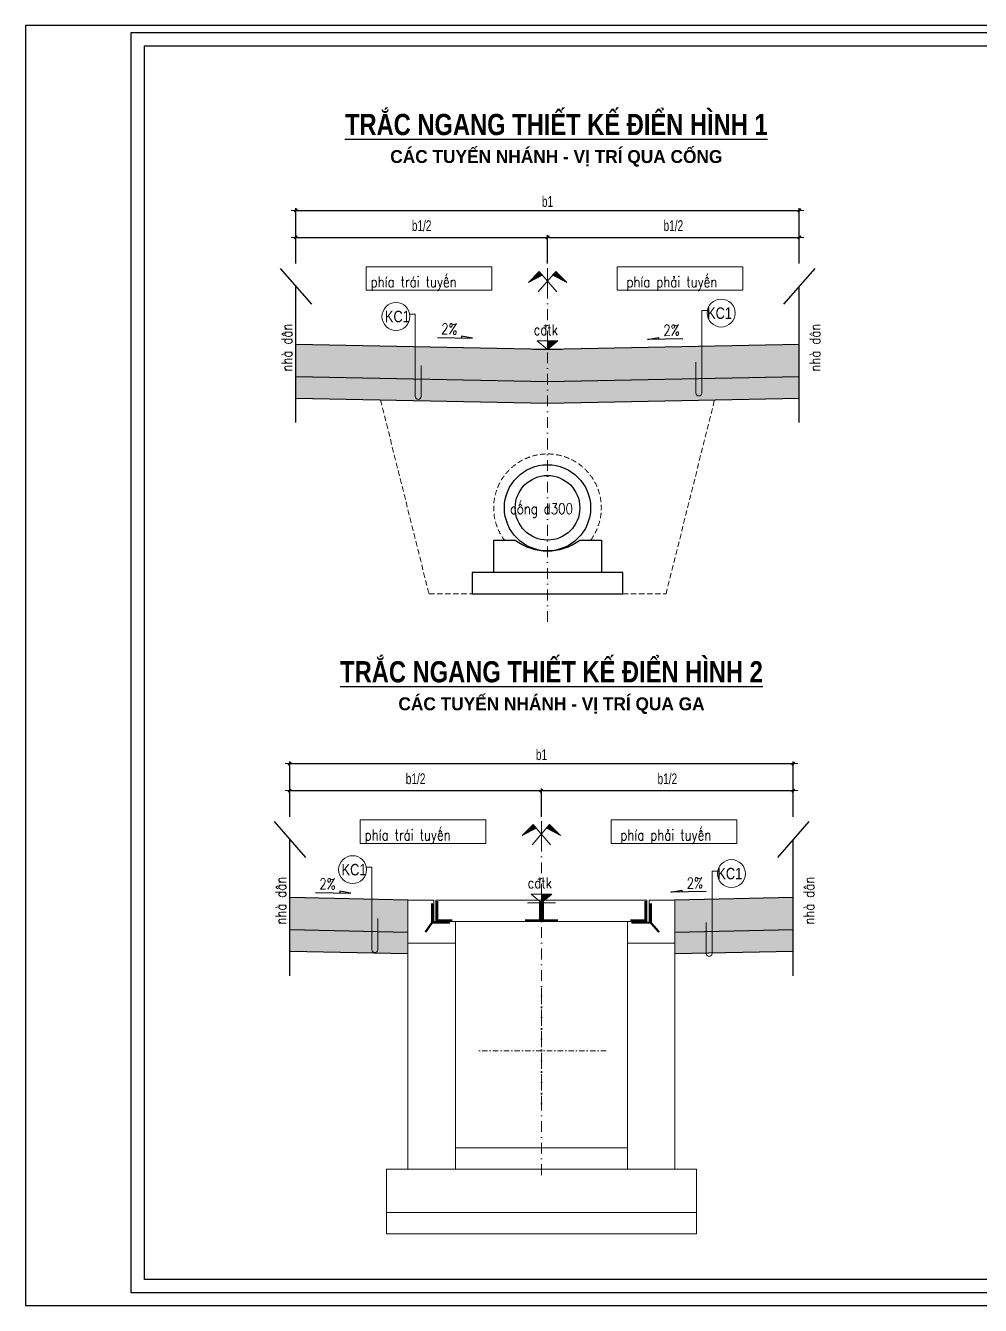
# Model space of a CAD drawing. Header units: millimetres. Extents: x -100840 to -70225, y 7053 to 16989.
# Drawn here: x -100840 to -96406, y 7053 to 12994 of the extents above; entities that cross this region are included whole.
import ezdxf
from ezdxf.enums import TextEntityAlignment as Align

# ---------------------------------------------------------------- set-up
doc = ezdxf.new("R2010")
doc.units = ezdxf.units.MM
doc.header["$MEASUREMENT"] = 0
doc.linetypes.add('DASHDOT', pattern=[1, 0.5, -0.25, 0, -0.25])
doc.linetypes.add('HIDDEN', pattern=[0.375, 0.25, -0.125])
for name, color, linetype in [('ENTTNTHIETKE1', 2, 'Continuous'), ('KHUNGTEN', 5, 'Continuous'), ('NOI', 4, 'Continuous'), ('thep', 2, 'Continuous')]:
    doc.layers.add(name, color=color, linetype=linetype)
for name, color, linetype, lineweight in [('LC Dim', 8, 'Continuous', 18), ('LC Hatch', 252, 'Continuous', 9), ('LC ISO', 153, 'Continuous', 13), ('LC MANH DUT', 35, 'HIDDEN', 5), ('LC Net dam 1', 30, 'Continuous', 30), ('LC Net manh', 239, 'Continuous', 5), ('LC Net thay', 7, 'Continuous', 25), ('LC Net truc', 79, 'DASHDOT', 13), ('LC Text1', 3, 'Continuous', 20), ('LC Text2', 7, 'Continuous', 25), ('THEPDOC', 1, 'Continuous', 40)]:
    doc.layers.add(name, color=color, linetype=linetype, lineweight=lineweight)
doc.styles.add('General text 2', font='arial.ttf')
doc.styles.add('HOATBIF', font='hoatbif.shx', dxfattribs={"width": 0.7})
doc.styles.add('LC 1', font='')
doc.styles.add('LC 3', font='vnsimli.shx', dxfattribs={"width": 0.75})
doc.styles.add('LC3', font='', dxfattribs={"width": 0.8})
doc.styles.add('T1', font='Vnsimli.shx', dxfattribs={"width": 0.8})
doc.styles.get('LC 1').set_extended_font_data('.VnAvantH', bold=True)
doc.styles.get('LC3').set_extended_font_data('.VnArialH', bold=True)
doc.dimstyles.new('1-100(1-25)', dxfattribs={"dimscale": 25, "dimtxt": 2.5, "dimasz": 0.35, "dimexe": 0.5, "dimexo": 0, "dimgap": 0.8, "dimtad": 1, "dimdec": 0, "dimzin": 0, "dimdsep": 46, "dimtxsty": 'HOATBIF', "dimblk1": 'DOT', "dimblk2": 'DOT', "dimsah": 1, "dimcen": -1, "dimdle": 1, "dimclrd": 256, "dimclre": 256, "dimclrt": 4, "dimadec": 3, "dimazin": 2, "dimtfac": 0.333333, "dimtdec": 0, "dimtix": 1, "dimtmove": 2, "dimatfit": 3, "dimldrblk": 'DOT', "dimfxl": 1, "dimtvp": 0.833333, "dimtolj": 1, "dimtzin": 0, "dimarcsym": 0})

# ---------------------------------------------------------------- blocks, each defined once
blk = doc.blocks.new('khung vpn')
at = {"layer": 'Defpoints'}
for p, q in [((52556.46, -4195.446), (52498.758, -4195.446)), ((52498.758, -4195.446), (52498.758, -4235.276)), ((52498.758, -4235.276), (52556.46, -4235.276))]:
    blk.add_line(p, q, dxfattribs=at)
at = {"layer": 'KHUNGTEN'}
blk.add_lwpolyline([(52556.243, -4234.885), (52502.048, -4234.885), (52502.048, -4195.662), (52556.243, -4195.662)], close=True, dxfattribs=at)
at = {"layer": 'thep'}
blk.add_lwpolyline([(52555.832, -4234.474), (52502.459, -4234.474), (52502.459, -4196.073), (52555.832, -4196.073)], close=True, dxfattribs=at)
blk = doc.blocks.new('DXicon')
at = {"layer": 'LC Hatch', "ltscale": 50}
for points in [[(-1.15, 4.39), (-1.9, 5.26), (-4.45, 2.69)], [(4.45, 2.69), (1.9, 5.26), (1.15, 4.39)]]:
    blk.add_hatch(color=252, dxfattribs=at).paths.add_polyline_path(points)
at = {"layer": 'LC Net manh', "color": 8, "ltscale": 50}
for p, q in [((0, 0.04), (0, 6.04)), ((-1.9, 5.26), (-4.45, 2.69)), ((-4.45, 2.69), (-1.15, 4.39)), ((-2.13, 0.57), (1.9, 5.26)), ((2.13, 0.57), (-1.9, 5.26)), ((4.45, 2.69), (1.15, 4.39)), ((1.9, 5.26), (4.45, 2.69))]:
    blk.add_line(p, q, dxfattribs=at)
blk = doc.blocks.new('Caodo1')
at = {"layer": 'LC Text1'}
blk.add_hatch(color=4, dxfattribs=at).paths.add_polyline_path([(0, 200), (0, 0), (243, 200)])
at = {"layer": 'LC Text1', "color": 4}
for p, q in [((324, 0), (-324, 0)), ((0, 0), (0, 200))]:
    blk.add_line(p, q, dxfattribs=at)
blk.add_lwpolyline([(-243, 200), (243, 200), (0, 0), (0, 0)], close=True, dxfattribs=at)
at = {"layer": 'LC Text1', "color": 4, "style": 'T1', "width": 0.8}
blk.add_attdef('%%P0,00', text='', height=250, dxfattribs=at).set_placement((-39, 460), align=Align.MIDDLE_CENTER)
blk = doc.blocks.new('DOT')
at = {"layer": 'LC Dim'}
blk.add_line((-3, 0), (3, 0), dxfattribs=at)
at = {"layer": 'LC Dim', "color": 4}
blk.add_line((-1, -1), (1, 1), dxfattribs=at)
blk.add_lwpolyline([(0.5, 1), (-1, -0.5), (-0.5, -1), (1, 0.5)], close=True, dxfattribs=at)
blk = doc.blocks.new('*D61')
at = {"layer": 'Defpoints', "color": 0, "transparency": 16777216}
for p in [(-98416.4, 12010.8), (-99585.4, 11888.8), (-98416.4, 11888.8)]:
    blk.add_point(p, dxfattribs=at)
at = {"layer": 'LC Dim', "lineweight": -2, "transparency": 16777216}
for p, q in [((-99585.4, 11888.8), (-99585.4, 12020.8)), ((-99578.4, 12010.8), (-98423.4, 12010.8)), ((-98416.4, 11888.8), (-98416.4, 12020.8))]:
    blk.add_line(p, q, dxfattribs=at)
at = {"layer": 'LC Dim', "lineweight": -2, "transparency": 16777216, "xscale": 7, "yscale": 7, "zscale": 7, "rotation": 180}
blk.add_blockref('DOT', (-99585.4, 12010.8), dxfattribs=at)
at = {"layer": 'LC Dim', "lineweight": -2, "transparency": 16777216, "xscale": 7, "yscale": 7, "zscale": 7}
blk.add_blockref('DOT', (-98416.4, 12010.8), dxfattribs=at)
at = {"layer": 'LC Dim', "color": 4, "transparency": 16777216, "insert": (-99000.9, 12064.9), "char_height": 50, "attachment_point": 5, "style": 'HOATBIF'}
blk.add_mtext('\\A1;b1/2', dxfattribs=at)
blk = doc.blocks.new('_Dot')
at = {"color": 0, "linetype": 'ByBlock', "lineweight": -2}
blk.add_line((-0.5, 0), (-1, 0), dxfattribs=at)
at = {"color": 0, "linetype": 'ByBlock', "const_width": 0.5}
blk.add_lwpolyline([(-0.25, 0, 1), (0.25, 0, 1)], format="xyb", close=True, dxfattribs=at)
blk = doc.blocks.new('*D62')
at = {"layer": 'Defpoints', "color": 0, "transparency": 16777216}
for p in [(-97247.4, 12010.8), (-98416.4, 11888.8), (-97247.4, 11888.8)]:
    blk.add_point(p, dxfattribs=at)
at = {"layer": 'LC Dim', "lineweight": -2, "transparency": 16777216}
for p, q in [((-98416.4, 11888.8), (-98416.4, 12020.8)), ((-98409.4, 12010.8), (-97254.4, 12010.8)), ((-97247.4, 11888.8), (-97247.4, 12020.8))]:
    blk.add_line(p, q, dxfattribs=at)
at = {"layer": 'LC Dim', "lineweight": -2, "transparency": 16777216, "xscale": 7, "yscale": 7, "zscale": 7, "rotation": 180}
blk.add_blockref('DOT', (-98416.4, 12010.8), dxfattribs=at)
at = {"layer": 'LC Dim', "lineweight": -2, "transparency": 16777216, "xscale": 7, "yscale": 7, "zscale": 7}
blk.add_blockref('DOT', (-97247.4, 12010.8), dxfattribs=at)
at = {"layer": 'LC Dim', "color": 4, "transparency": 16777216, "insert": (-97831.9, 12064.9), "char_height": 50, "attachment_point": 5, "style": 'HOATBIF'}
blk.add_mtext('\\A1;b1/2', dxfattribs=at)
blk = doc.blocks.new('*D63')
at = {"layer": 'Defpoints', "color": 0, "transparency": 16777216}
for p in [(-97247.4, 12135.8), (-99585.4, 11888.8), (-97247.4, 11888.8)]:
    blk.add_point(p, dxfattribs=at)
at = {"layer": 'LC Dim', "lineweight": -2, "transparency": 16777216}
for p, q in [((-99585.4, 11888.8), (-99585.4, 12145.8)), ((-99578.4, 12135.8), (-97254.4, 12135.8)), ((-97247.4, 11888.8), (-97247.4, 12145.8))]:
    blk.add_line(p, q, dxfattribs=at)
at = {"layer": 'LC Dim', "lineweight": -2, "transparency": 16777216, "xscale": 7, "yscale": 7, "zscale": 7, "rotation": 180}
blk.add_blockref('DOT', (-99585.4, 12135.8), dxfattribs=at)
at = {"layer": 'LC Dim', "lineweight": -2, "transparency": 16777216, "xscale": 7, "yscale": 7, "zscale": 7}
blk.add_blockref('DOT', (-97247.4, 12135.8), dxfattribs=at)
at = {"layer": 'LC Dim', "color": 4, "transparency": 16777216, "insert": (-98416.4, 12176.8), "char_height": 50, "attachment_point": 5, "style": 'HOATBIF'}
blk.add_mtext('\\A1;b1', dxfattribs=at)
blk = doc.blocks.new('*U5')
at = {"layer": 'LC ISO'}
blk.add_circle((0, 0), 4.25, dxfattribs=at)
at = {"layer": 'LC Text1', "style": 'General text 2', "width": 0.8, "flags": 8}
blk.add_attdef('SYMBOL', text='', height=3.5, dxfattribs=at).set_placement((0, 0), align=Align.MIDDLE_CENTER)
blk = doc.blocks.new('TIEUDE1')
at = {"layer": 'LC Text2', "color": 7, "style": 'LC 1'}
blk.add_attdef('TIªU§Ò', text='', height=5, dxfattribs=at).set_placement((0, 0), align=Align.BOTTOM_CENTER)
blk.add_attdef('TL', text='', height=3, dxfattribs=at).set_placement((0, -2), align=Align.TOP_CENTER)
blk = doc.blocks.new('*D64')
at = {"layer": 'Defpoints', "color": 0, "transparency": 16777216}
for p in [(-98444.4, 9443.4), (-99613.4, 9321.4), (-98444.4, 9321.4)]:
    blk.add_point(p, dxfattribs=at)
at = {"layer": 'LC Dim', "lineweight": -2, "transparency": 16777216}
for p, q in [((-99613.4, 9321.4), (-99613.4, 9453.4)), ((-98444.4, 9321.4), (-98444.4, 9453.4)), ((-99606.4, 9443.4), (-98451.4, 9443.4))]:
    blk.add_line(p, q, dxfattribs=at)
at = {"layer": 'LC Dim', "lineweight": -2, "transparency": 16777216, "xscale": 7, "yscale": 7, "zscale": 7, "rotation": 180}
blk.add_blockref('DOT', (-99613.4, 9443.4), dxfattribs=at)
at = {"layer": 'LC Dim', "lineweight": -2, "transparency": 16777216, "xscale": 7, "yscale": 7, "zscale": 7}
blk.add_blockref('DOT', (-98444.4, 9443.4), dxfattribs=at)
at = {"layer": 'LC Dim', "color": 4, "transparency": 16777216, "insert": (-99028.9, 9497.5), "char_height": 50, "attachment_point": 5, "style": 'HOATBIF'}
blk.add_mtext('\\A1;b1/2', dxfattribs=at)
blk = doc.blocks.new('*D65')
at = {"layer": 'Defpoints', "color": 0, "transparency": 16777216}
for p in [(-97275.4, 9443.4), (-98444.4, 9321.4), (-97275.4, 9321.4)]:
    blk.add_point(p, dxfattribs=at)
at = {"layer": 'LC Dim', "lineweight": -2, "transparency": 16777216}
for p, q in [((-98444.4, 9321.4), (-98444.4, 9453.4)), ((-97275.4, 9321.4), (-97275.4, 9453.4)), ((-98437.4, 9443.4), (-97282.4, 9443.4))]:
    blk.add_line(p, q, dxfattribs=at)
at = {"layer": 'LC Dim', "lineweight": -2, "transparency": 16777216, "xscale": 7, "yscale": 7, "zscale": 7, "rotation": 180}
blk.add_blockref('DOT', (-98444.4, 9443.4), dxfattribs=at)
at = {"layer": 'LC Dim', "lineweight": -2, "transparency": 16777216, "xscale": 7, "yscale": 7, "zscale": 7}
blk.add_blockref('DOT', (-97275.4, 9443.4), dxfattribs=at)
at = {"layer": 'LC Dim', "color": 4, "transparency": 16777216, "insert": (-97859.9, 9497.5), "char_height": 50, "attachment_point": 5, "style": 'HOATBIF'}
blk.add_mtext('\\A1;b1/2', dxfattribs=at)
blk = doc.blocks.new('*D66')
at = {"layer": 'Defpoints', "color": 0, "transparency": 16777216}
for p in [(-97275.4, 9568.4), (-99613.4, 9321.4), (-97275.4, 9321.4)]:
    blk.add_point(p, dxfattribs=at)
at = {"layer": 'LC Dim', "lineweight": -2, "transparency": 16777216}
for p, q in [((-99613.4, 9321.4), (-99613.4, 9578.4)), ((-99606.4, 9568.4), (-97282.4, 9568.4)), ((-97275.4, 9321.4), (-97275.4, 9578.4))]:
    blk.add_line(p, q, dxfattribs=at)
at = {"layer": 'LC Dim', "lineweight": -2, "transparency": 16777216, "xscale": 7, "yscale": 7, "zscale": 7, "rotation": 180}
blk.add_blockref('DOT', (-99613.4, 9568.4), dxfattribs=at)
at = {"layer": 'LC Dim', "lineweight": -2, "transparency": 16777216, "xscale": 7, "yscale": 7, "zscale": 7}
blk.add_blockref('DOT', (-97275.4, 9568.4), dxfattribs=at)
at = {"layer": 'LC Dim', "color": 4, "transparency": 16777216, "insert": (-98444.4, 9609.4), "char_height": 50, "attachment_point": 5, "style": 'HOATBIF'}
blk.add_mtext('\\A1;b1', dxfattribs=at)

msp = doc.modelspace()

# ---------------------------------------------------------------- hatches: boundary and pattern name
at = {"layer": 'LC Hatch'}
h = msp.add_hatch(dxfattribs=at)
h.set_pattern_fill('AR-CONC', color=256, scale=3.75, angle=-3.42055, style=0)
h.set_pattern_definition([(46.579445, (-1933.68, -7982), (26.7089363, -3.953824), [2.8125, -30.9375]), (351.579445, (-1933.68, -7982), (-3.510937, 28.467398), [2.25, -24.75]), (97.03089, (-1931.455, -7982.33), (23.197999, 24.513574), [2.390257, -26.292829]), (42.763645, (-1933.234, -7974.514), (39.579915, -8.58378), [4.21875, -46.40625]), (93.21508, (-1929.935, -7975.23), (37.166892, 34.37314), [3.585388, -39.439266]), (347.76361, (-1933.234, -7974.514), (37.166892, 34.37314), [3.375, -37.125]), (17.579445, (-1929.602, -7976.61), (21.44331, -16.4068414), [2.8125, -30.9375]), (322.579445, (-1929.602, -7976.61), (10.730534, 26.600284), [2.25, -24.75]), (68.03089, (-1927.815, -7977.977), (32.173844, 10.193442), [2.390257, -26.292829]), (34.079445, (-1933.681, -7982.001), (1.200005, 12.4340733), [0, -24.45, 0, -25.125, 0, -24.84375]), (4.079445, (-1933.681, -7982.001), (10.7299968, 14.1754933), [0, -14.325, 0, -23.8875, 0, -9.46875]), (324.079445, (-1942.029, -7981.502), (19.9322138, -2.0386849), [0, -9.375, 0, -29.25, 0, -38.8125]), (314.079445, (-1945.772, -7981.278), (22.0544973, 2.4424178), [0, -12.1875, 0, -19.425, 0, -27.5625])])
h.paths.add_polyline_path([(-98416.4, 11490.1), (-99585.4, 11513.5), (-99585.4, 11363.5), (-98416.4, 11340.1), (-97247.4, 11363.5), (-97247.4, 11513.5)])
h = msp.add_hatch(dxfattribs=at)
h.set_pattern_fill('HONEY', color=256, scale=200, angle=-3.42055, style=0)
h.set_pattern_definition([(356.579445, (-1933.68, -7982), (38.7249673, 19.374646), [25, -50]), (116.579445, (-1933.68, -7982), (-36.1414193, 23.8494824), [25, -50]), (56.579445, (-1933.68, -7982), (2.583548, 43.2241284), [-50, 25])])
h.paths.add_polyline_path([(-97247.4, 11263.5), (-97247.4, 11363.5), (-98416.4, 11340.1), (-99585.4, 11363.5), (-99585.4, 11263.5), (-98416.4, 11240.1)])
h = msp.add_hatch(dxfattribs=at)
h.set_pattern_fill('AR-CONC', color=256, scale=3.75, angle=-3.42055, style=0)
h.set_pattern_definition([(46.579445, (-1961.677, -10549.384), (26.7089363, -3.953824), [2.8125, -30.9375]), (351.579445, (-1961.677, -10549.384), (-3.510937, 28.467398), [2.25, -24.75]), (97.03089, (-1959.45, -10549.713), (23.197999, 24.513574), [2.390257, -26.292829]), (42.763645, (-1961.23, -10541.897), (39.579915, -8.58378), [4.21875, -46.40625]), (93.21508, (-1957.93, -10542.612), (37.166892, 34.37314), [3.585388, -39.439266]), (347.76361, (-1961.23, -10541.897), (37.166892, 34.37314), [3.375, -37.125]), (17.579445, (-1957.598, -10543.993), (21.44331, -16.4068414), [2.8125, -30.9375]), (322.579445, (-1957.598, -10543.993), (10.730534, 26.600284), [2.25, -24.75]), (68.03089, (-1955.81, -10545.36), (32.173844, 10.193442), [2.390257, -26.292829]), (34.079445, (-1961.677, -10549.384), (1.200005, 12.4340733), [0, -24.45, 0, -25.125, 0, -24.84375]), (4.079445, (-1961.677, -10549.384), (10.7299968, 14.1754933), [0, -14.325, 0, -23.8875, 0, -9.46875]), (324.079445, (-1970.025, -10548.885), (19.9322138, -2.0386849), [0, -9.375, 0, -29.25, 0, -38.8125]), (314.079445, (-1973.768, -10548.661), (22.0544973, 2.4424178), [0, -12.1875, 0, -19.425, 0, -27.5625])])
h.paths.add_polyline_path([(-97824.5, 8935.1), (-97824.5, 8785.1), (-97275.4, 8796.1), (-97275.4, 8946.1)])
h.paths.add_polyline_path([(-99064.4, 8785.1), (-99064.4, 8935.1), (-99613.4, 8946.1), (-99613.4, 8796.1)])
h = msp.add_hatch(dxfattribs=at)
h.set_pattern_fill('HONEY', color=256, scale=200, angle=-3.42055, style=0)
h.set_pattern_definition([(356.579445, (-1961.677, -10549.384), (38.7249673, 19.374646), [25, -50]), (116.579445, (-1961.677, -10549.384), (-36.1414193, 23.8494824), [25, -50]), (56.579445, (-1961.677, -10549.384), (2.583548, 43.2241284), [-50, 25])])
h.paths.add_polyline_path([(-97824.5, 8785.1), (-97824.5, 8685.1), (-97275.4, 8696.1), (-97275.4, 8796.1)])
h.paths.add_polyline_path([(-99064.4, 8685.1), (-99064.4, 8785.1), (-99613.4, 8796.1), (-99613.4, 8696.1)])

# ---------------------------------------------------------------- linework, layer by layer
for points in [[(-99259, 11874.4), (-98675.3, 11874.4), (-98675.3, 11765.1), (-99259, 11765.1)], [(-97508.6, 11874.4), (-98092.2, 11874.4), (-98092.2, 11765.1), (-97508.6, 11765.1)], [(-99287, 9307), (-98703.3, 9307), (-98703.3, 9197.7), (-99287, 9197.7)], [(-97536.6, 9307), (-98120.2, 9307), (-98120.2, 9197.7), (-97536.6, 9197.7)]]:
    msp.add_lwpolyline(points, close=True, dxfattribs=at)
at = {"layer": 'LC MANH DUT', "ltscale": 100}
msp.add_lwpolyline([(-99191.7, 11255.6), (-98966.7, 10355.6), (-97866.1, 10355.6), (-97641.1, 11255.6)], dxfattribs=at)
msp.add_arc((-98416.4, 10755.6), 250, 323.1301, 216.8699, dxfattribs=at)
at = {"layer": 'LC Net dam 1', "lineweight": 30}
for points in [[(-97247.4, 11513.5), (-98416.4, 11490.1), (-99585.4, 11513.5)], [(-99064.4, 8935.1), (-99613.4, 8946.1)], [(-97275.4, 8946.1), (-97824.5, 8935.1)]]:
    msp.add_lwpolyline(points, dxfattribs=at)
at = {"layer": 'LC Net manh', "color": 4}
for p, q in [((-98944.5, 8935.1), (-98944.5, 8835.1)), ((-98444.4, 8935.1), (-98934.4, 8935.1)), ((-98444.4, 8835.1), (-98444.4, 8935.1)), ((-98444.4, 8935.1), (-97954.5, 8935.1)), ((-97944.5, 8935.1), (-97944.5, 8835.1)), ((-97944.5, 8935.1), (-97944.4, 8935.1)), ((-98844.5, 8835.1), (-98944.5, 8835.1)), ((-98444.4, 8835.1), (-98894.5, 8835.1)), ((-98444.4, 8835.1), (-97994.4, 8835.1)), ((-99064.4, 8735.1), (-98844.4, 8735.1)), ((-99064.4, 7685.1), (-99064.4, 8735.1)), ((-98844.4, 7685.1), (-98844.4, 8735.1)), ((-98044.5, 7685.1), (-98044.5, 8735.1)), ((-97824.5, 8735.1), (-98044.5, 8735.1)), ((-97824.5, 7685.1), (-97824.5, 8735.1)), ((-98844.5, 7785.1), (-98044.5, 7785.1)), ((-99164.5, 7685.1), (-97724.5, 7685.1)), ((-99164.5, 7685.1), (-99164.5, 7385.1)), ((-97724.5, 7685.1), (-97724.5, 7385.1)), ((-99164.5, 7485.1), (-97724.5, 7485.1)), ((-99164.5, 7385.1), (-97724.5, 7385.1))]:
    msp.add_line(p, q, dxfattribs=at)
at = {"layer": 'LC Net manh', "color": 252}
for points in [[(-99056.5, 11655.1), (-99030.3, 11655.1), (-99030.3, 11272.3, 1), (-99003.2, 11272.3), (-99003.2, 11416)], [(-97673.6, 11671), (-97699.8, 11671), (-97699.8, 11288.3, -1), (-97726.9, 11288.3), (-97726.9, 11432)], [(-99257.7, 9087.7), (-99231.4, 9087.7), (-99231.4, 8704.9, 1), (-99204.3, 8704.9), (-99204.3, 8848.6)], [(-97625.9, 9069.3), (-97652.1, 9069.3), (-97652.1, 8686.6, -1), (-97679.2, 8686.6), (-97679.2, 8830.3)]]:
    msp.add_lwpolyline(points, format="xyb", dxfattribs=at)
at = {"layer": 'LC Net manh', "color": 4}
for points in [[(-99064.4, 8935.1), (-99064.4, 8735.1), (-98844.4, 8735.1), (-98844.4, 8835.1), (-98934.4, 8835.1), (-98934.4, 8935.1)], [(-98944.5, 8935.1), (-99064.4, 8935.1)], [(-97824.5, 8935.1), (-97824.5, 8735.1), (-98044.5, 8735.1), (-98044.5, 8835.1), (-97954.5, 8835.1), (-97954.5, 8935.1)], [(-97944.5, 8935.1), (-97824.5, 8935.1)]]:
    msp.add_lwpolyline(points, dxfattribs=at)
at = {"layer": 'LC Net thay', "ltscale": 250}
for p, q in [((-99657.9, 11866.4), (-99512.9, 11700.5)), ((-97174.9, 11866.4), (-97319.9, 11700.5)), ((-99585.4, 11151.2), (-99585.4, 11783.5)), ((-97247.4, 11151.2), (-97247.4, 11783.5)), ((-99685.9, 9299.1), (-99540.9, 9133.2)), ((-97202.9, 9299.1), (-97347.9, 9133.2)), ((-99613.4, 8583.8), (-99613.4, 9216.1)), ((-97275.4, 8583.8), (-97275.4, 9216.1))]:
    msp.add_line(p, q, dxfattribs=at)
at = {"layer": 'LC Net thay'}
for points in [[(-97247.4, 11363.5), (-98416.4, 11340.1), (-99585.4, 11363.5)], [(-97247.4, 11263.5), (-98416.4, 11240.1), (-99585.4, 11263.5)], [(-99064.4, 8785.1), (-99613.4, 8796.1)], [(-97275.4, 8796.1), (-97824.5, 8785.1)], [(-99064.4, 8685.1), (-99613.4, 8696.1)], [(-97275.4, 8696.1), (-97824.5, 8685.1)]]:
    msp.add_lwpolyline(points, dxfattribs=at)
msp.add_lwpolyline([(-98166.4, 10595.6), (-98166.4, 10455.6), (-98416.4, 10455.6), (-98666.4, 10455.6), (-98666.4, 10605.6), (-98616.4, 10605.6), (-98566.4, 10605.6, 0.333333), (-98266.4, 10605.6), (-98216.4, 10605.6), (-98166.4, 10605.6), (-98166.4, 10455.6)], format="xyb", dxfattribs=at)
msp.add_lwpolyline([(-98066.2, 10355.6), (-98066.2, 10455.6), (-98766.4, 10455.6), (-98766.4, 10355.6)], close=True, dxfattribs=at)
for radius in [200, 150]:
    msp.add_circle((-98416.4, 10755.6), radius, dxfattribs=at)
at = {"layer": 'LC Net truc', "color": 1, "ltscale": 100}
for p, q in [((-98416.4, 10225.8), (-98416.4, 11748.3)), ((-98444.4, 7658.4), (-98444.4, 9180.9))]:
    msp.add_line(p, q, dxfattribs=at)
at = {"layer": 'LC Net truc', "color": 1, "ltscale": 50}
for p, q in [((-98444.5, 8527.1), (-98444.5, 7965.9)), ((-98143.9, 8235.1), (-98745.2, 8235.1))]:
    msp.add_line(p, q, dxfattribs=at)
at = {"layer": 'NOI'}
for points in [[(-98927.7, 11546.5), (-98764.4, 11543.2), (-98815.8, 11552.6), (-98815.8, 11544.3)], [(-97788.6, 11540.6), (-97951.8, 11537.3), (-97900.4, 11546.6), (-97900.5, 11538.3)], [(-99493.3, 8970.6), (-99330, 8967.4), (-99381.4, 8976.7), (-99381.4, 8968.4)], [(-97680.1, 8974.4), (-97843.3, 8971.1), (-97791.9, 8980.4), (-97792, 8972.1)]]:
    msp.add_lwpolyline(points, dxfattribs=at)
at = {"layer": 'THEPDOC', "linetype": 'Continuous', "const_width": 10}
for points in [[(-98952, 8919.8), (-98952, 8829.8), (-98868.6, 8829.8)], [(-98928.2, 8931), (-98928.2, 8841), (-98858.2, 8841)], [(-98450.5, 8931), (-98450.5, 8841), (-98520.5, 8841)], [(-98438.3, 8931), (-98438.3, 8841), (-98368.3, 8841)], [(-97961.8, 8931), (-97961.8, 8841), (-98031.8, 8841)], [(-97936.8, 8919.8), (-97936.8, 8829.8), (-98027.2, 8829.8)], [(-98948.5, 8836.5), (-98983.4, 8785.9)], [(-97936.8, 8829.8), (-97898.2, 8785.9)]]:
    msp.add_lwpolyline(points, dxfattribs=at)

# ---------------------------------------------------------------- block references
at = {"layer": 'ENTTNTHIETKE1', "color": 6, "xscale": 149.1392047546013, "yscale": 149.1392047546013, "zscale": 149.1392047546013, "rotation": 359.9992162939222}
msp.add_blockref('khung vpn', (-7930454.5, 638806.3), dxfattribs=at)
at = {"layer": 'LC Hatch', "xscale": 19.9999994814425, "yscale": 19.9999994814425, "zscale": 19.9999994814425}
for p in [(-98416.4, 11747.4), (-98444.4, 9180.1)]:
    msp.add_blockref('DXicon', p, dxfattribs=at)
at = {"layer": 'LC Net manh'}
ref = msp.add_blockref('*U5', (-99120.3, 11643.5), dxfattribs=dict(at, xscale=-15.24705842815456, yscale=15.24705842815456, zscale=15.24705842815456))
ref.add_attrib('SYMBOL', 'KC1', dxfattribs={"layer": 'LC Text1', "height": 53.36, "style": 'General text 2', "width": 0.8}).set_placement((-99113.7, 11643.5), align=Align.MIDDLE_CENTER)
ref = msp.add_blockref('*U5', (-97609.9, 11659.4), dxfattribs=dict(at, xscale=15.24705842815456, yscale=15.24705842815456, zscale=15.24705842815456))
ref.add_attrib('SYMBOL', 'KC1', dxfattribs={"layer": 'LC Text1', "height": 53.36, "style": 'General text 2', "width": 0.8}).set_placement((-97617.7, 11659.4), align=Align.MIDDLE_CENTER)
ref = msp.add_blockref('*U5', (-99321.4, 9076.1), dxfattribs=dict(at, xscale=-15.24705842815456, yscale=15.24705842815456, zscale=15.24705842815456))
ref.add_attrib('SYMBOL', 'KC1', dxfattribs={"layer": 'LC Text1', "height": 53.36, "style": 'General text 2', "width": 0.8}).set_placement((-99314.8, 9076.1), align=Align.MIDDLE_CENTER)
ref = msp.add_blockref('*U5', (-97562.1, 9057.8), dxfattribs=dict(at, xscale=15.24705842815456, yscale=15.24705842815456, zscale=15.24705842815456))
ref.add_attrib('SYMBOL', 'KC1', dxfattribs={"layer": 'LC Text1', "height": 53.36, "style": 'General text 2', "width": 0.8}).set_placement((-97569.9, 9057.8), align=Align.MIDDLE_CENTER)
at = {"layer": 'LC Text1'}
ref = msp.add_blockref('Caodo1', (-98416.4, 11490.1), dxfattribs=dict(at, xscale=0.1999999948311597, yscale=0.1999999948311597, zscale=0.1999999948311597))
ref.add_attrib('%%P0,00', 'c®tk', dxfattribs={"layer": 'LC Text2', "height": 50, "style": 'T1', "width": 0.8}).set_placement((-98424.2, 11582), align=Align.MIDDLE_CENTER)
ref = msp.add_blockref('Caodo1', (-98444.4, 8922.7), dxfattribs=dict(at, xscale=0.1999999948311597, yscale=0.1999999948311597, zscale=0.1999999948311597))
ref.add_attrib('%%P0,00', 'c®tk', dxfattribs={"layer": 'LC Text2', "height": 50, "style": 'T1', "width": 0.8}).set_placement((-98452.2, 9014.6), align=Align.MIDDLE_CENTER)
at = {"layer": 'LC Text2'}
ref = msp.add_blockref('TIEUDE1', (-98375.5, 12456.1), dxfattribs=dict(at, xscale=20.00000000004366, yscale=20.00000000004366, zscale=20.00000000004366))
ref.add_attrib('TIªU§Ò', '%%UTR¾C ngang thiÕt kÕ §IÓN H×NH 1', dxfattribs={"color": 7, "height": 98.488, "style": 'LC3', "width": 0.8}).set_placement((-98375.5, 12456.1), align=Align.BOTTOM_CENTER)
ref.add_attrib('TL', 'c¸c tuyÕn nh¸nh - vÞ trÝ qua cèng', dxfattribs={"color": 7, "height": 60, "style": 'LC 1'}).set_placement((-98375.5, 12416.1), align=Align.TOP_CENTER)
ref = msp.add_blockref('TIEUDE1', (-98397.8, 9915.8), dxfattribs=dict(at, xscale=20.00000000004366, yscale=20.00000000004366, zscale=20.00000000004366))
ref.add_attrib('TIªU§Ò', '%%UTR¾C ngang thiÕt kÕ §IÓN H×NH 2', dxfattribs={"color": 7, "height": 98.488, "style": 'LC3', "width": 0.8}).set_placement((-98397.8, 9915.8), align=Align.BOTTOM_CENTER)
ref.add_attrib('TL', 'c¸c tuyÕn nh¸nh - vÞ trÝ qua ga', dxfattribs={"color": 7, "height": 60, "style": 'LC 1'}).set_placement((-98397.8, 9875.8), align=Align.TOP_CENTER)

# ---------------------------------------------------------------- texts
at = {"layer": 'LC Text1', "color": 3, "style": 'LC 3', "width": 0.8}
for s, p in [('phÝa tr¸i tuyÕn', (-99237.8, 11779.4)), ('phÝa ph¶i tuyÕn', (-98049.7, 11779.4)), ('cèng d300', (-98589.8, 10726.1)), ('phÝa tr¸i tuyÕn', (-99265.8, 9212)), ('phÝa ph¶i tuyÕn', (-98077.7, 9212))]:
    msp.add_text(s, height=50, dxfattribs=at).set_placement(p)
for s, rotation, p in [('nhµ d©n', 90, (-99602.1, 11387.6)), ('2%%%', 358.85424, (-98910.8, 11561.8)), ('2%%%', 1.14576, (-97877.8, 11554.4)), ('nhµ d©n', 90, (-97149.8, 11387.6)), ('nhµ d©n', 90, (-99630.1, 8820.2)), ('2%%%', 358.85424, (-99476.4, 8985.9)), ('2%%%', 1.14576, (-97769.3, 8988.2)), ('nhµ d©n', 90, (-97177.8, 8820.2))]:
    msp.add_text(s, height=50, rotation=rotation, dxfattribs=at).set_placement(p)

# ---------------------------------------------------------------- dimensions: what is measured, and where the dimension line sits
at = {"layer": 'LC Dim', "color": 2}
for base, p1, p2, text, picture, middle in [((-97247.4, 12135.8), (-99585.4, 11888.8), (-97247.4, 11888.8), 'b1', '*D63', (-98416.4, 12176.8)), ((-98416.4, 12010.8), (-99585.4, 11888.8), (-98416.4, 11888.8), 'b1/2', '*D61', (-99000.9, 12064.9)), ((-97247.4, 12010.8), (-98416.4, 11888.8), (-97247.4, 11888.8), 'b1/2', '*D62', (-97831.9, 12064.9)), ((-97275.4, 9568.4), (-99613.4, 9321.4), (-97275.4, 9321.4), 'b1', '*D66', (-98444.4, 9609.4)), ((-98444.4, 9443.4), (-99613.4, 9321.4), (-98444.4, 9321.4), 'b1/2', '*D64', (-99028.9, 9497.5)), ((-97275.4, 9443.4), (-98444.4, 9321.4), (-97275.4, 9321.4), 'b1/2', '*D65', (-97859.9, 9497.5))]:
    dim = msp.add_linear_dim(base=base, p1=p1, p2=p2, text=text, dimstyle='1-100(1-25)', override={"dimscale": 20, "dimfxl": 2, "dimarcsym": 1}, dxfattribs=at)
    dim.commit()
    dim.dimension.update_dxf_attribs({"geometry": picture, "text_midpoint": middle})

doc.saveas('drawing.dxf')
